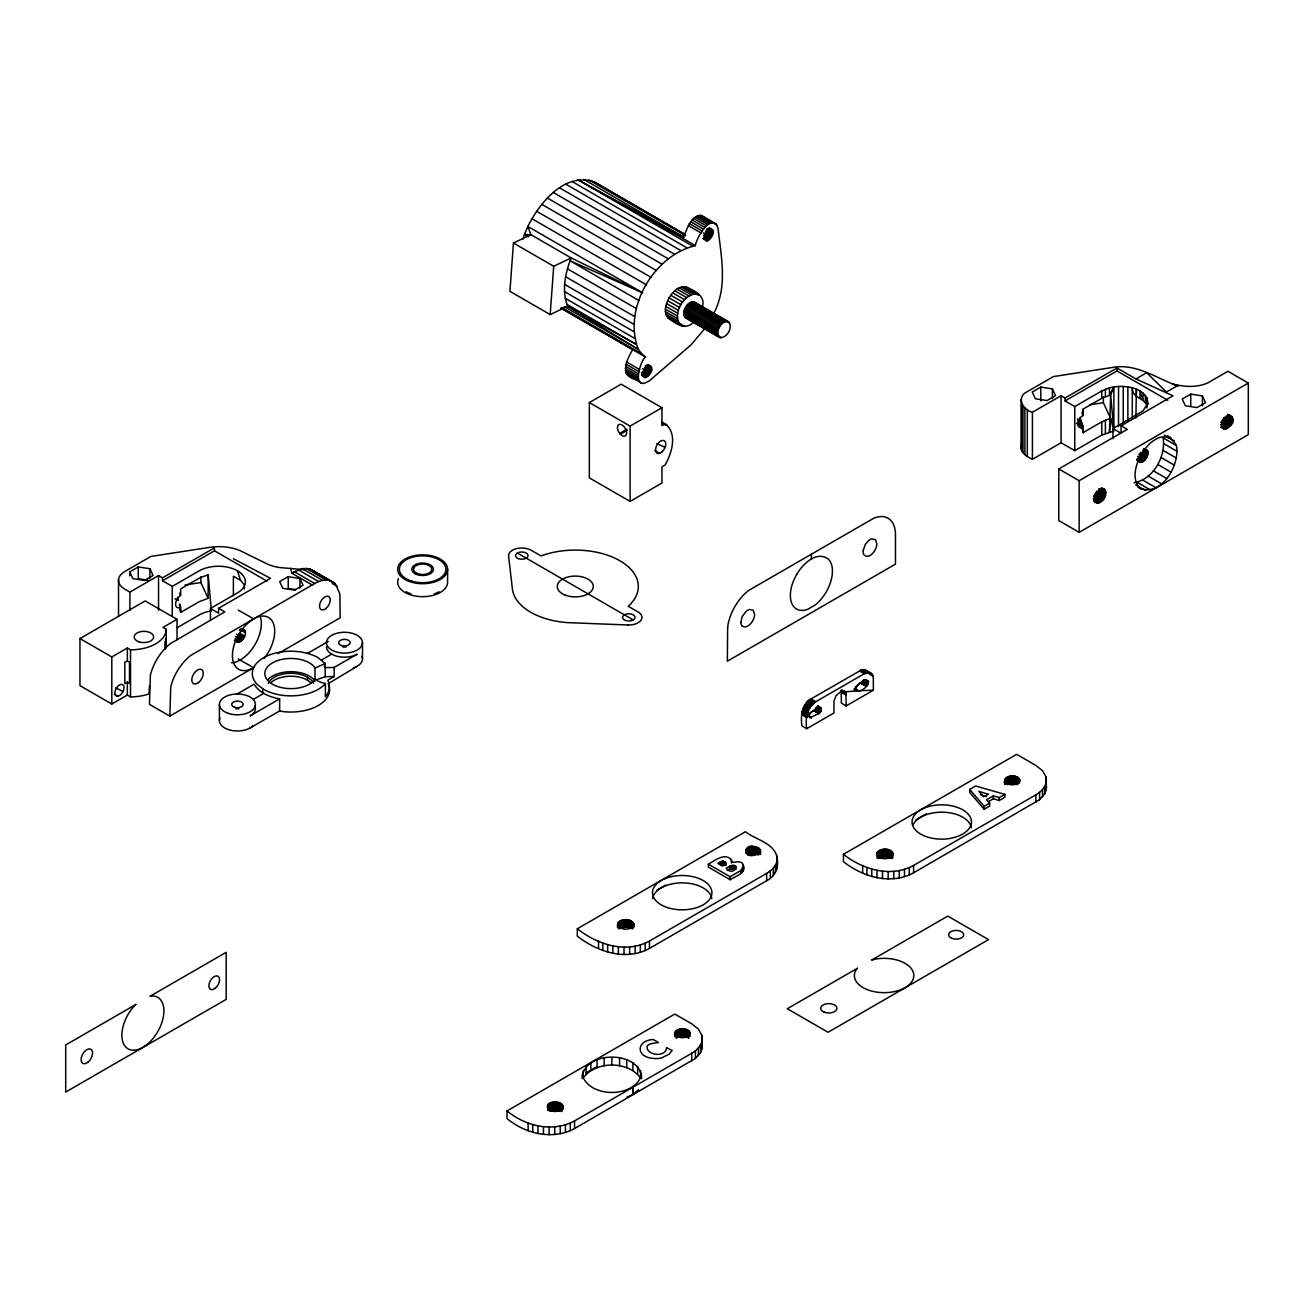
<?xml version="1.0" encoding="UTF-8"?>
<svg xmlns="http://www.w3.org/2000/svg" width="1314" height="1314" viewBox="0 0 1314 1314"><rect width="100%" height="100%" fill="white"/><g stroke="black" fill="none" stroke-linecap="round" stroke-linejoin="round"><path stroke-width="1.5" d="M617.629 923.972C618.664 930.953 632.74 930.953 633.775 923.972C630.999 916.958 615.215 918.47 617.629 927.651M693.349 322.291C685.53 330.997 674.64 323.096 667.643 317.545C663.258 311.73 665.935 303.649 669.072 297.884C672.505 292.283 678.155 285.926 685.382 286.813C693.693 290.098 705.979 295.584 702.349 306.704M681.046 325.593C670.731 314.9 684.627 290.805 699.048 294.402M713.206 232.644C703.204 217.467 701.233 257.675 713.206 232.644L706.833 228.981M1113.878 431.041L1101.773 435.082L1074.77 450.669L1061.071 442.769L1032.41 459.309C1026.907 456.714 1018.547 451.622 1021.717 444.313M1121.088 425.802L1127.297 429.382L1058.772 468.95L1058.772 520.574L1079.155 532.334L1248.3 434.671L1248.3 383.064L1227.917 371.287L1207.796 382.916A29.105 16.803 0 0 1 1180.547 385.528L1177.229 385.856C1156.419 378.021 1135.592 362.943 1112.104 367.509L1053.401 376.592L1027.318 391.654C1015.968 396.647 1022.621 410.214 1032.41 412.251L1061.071 395.695L1065.03 397.994L1116.982 368.002L1135.937 378.941L1173.024 395.81L1121.088 425.802L1121.088 433.292L1112.974 428.61L1112.974 438.646M636.945 379.779C619.108 376.182 625.99 361.071 632.691 349.623L562.178 308.215M705.339 327.925L691.115 344.794L649.625 380.584C631.328 392.804 639.54 361.876 645.42 356.981L641.561 353.696L562.195 307.87M208.154 574.76L208.154 598.281L199.252 601.697L180.708 612.406L180.659 607.134A7.211 4.156 -60 0 1 175.567 604.194A7.211 4.156 -60 0 1 180.659 595.373L180.708 588.869L199.252 578.16L208.154 574.76L211.193 608.891M1080.042 417.458L1083.179 427.296C1075.23 430.351 1078.038 417.146 1083.179 415.52L1083.229 409.032L1101.773 398.323L1110.675 394.906L1113.878 386.924C1126.41 384.969 1148.354 388.205 1147.795 404.646M845.937 693.266L844.376 691.115L841.732 690.852L835.95 695.73L833.996 701.15L833.947 712.976L806.714 728.695L801.951 725.936C800.39 716.475 801.983 704.386 810.968 698.982L860.818 670.304L865.088 669.894L871.215 673.359L873.301 677.515L873.383 690.211L846.167 705.93L841.387 703.171L841.157 690.507L845.937 693.266L846.167 705.93M806.714 728.695C805.17 719.234 806.763 707.146 815.731 701.742L864.76 673.458L870.739 673.047M1145.365 395.399L1145.365 402.757L1146.974 397.961L1146.908 405.188C1143.361 397.584 1132.192 398.06 1132.29 387.86L1132.29 417.934M641.561 353.696L638.358 349.393L567.664 306.261C561.521 290.608 565.217 273.066 571.163 257.938L530.922 234.697L524.45 234.45L522.873 239.263M564.281 306.622L638.358 349.393C622.622 308.691 653.6 255.409 695.434 245.652C695.434 239.772 711.695 210.585 718.035 228.242C721.156 256.608 728.12 287.782 713.223 314.276M821.316 709.232L819.033 713.436L809.736 717.74L809.342 715.079L811.346 712.122L819.378 707.523L821.316 709.232L818.129 707.261M868.455 682.147C867.059 676.102 854.429 685.235 856.038 690.392C860.128 693.825 873.761 682.935 865.269 680.044M743.56 869.934L743.182 864.858C741.342 858.272 730.19 865.433 731.471 859.997C725.213 852.03 714.455 860.769 708.377 864.201L708.377 867.141L730.173 879.723C735.167 876.192 746.681 873.498 743.182 864.858M743.576 865.926L740.866 870.492L730.173 876.783L708.377 864.201M740.85 622.475L742.196 616.644L745.991 611.486A9.674 5.585 -60 0 1 749.456 609.482L753.251 610.254L754.597 614.541A9.691 5.601 -60 0 1 753.579 618.96C752.019 623.115 746.451 629.685 741.868 625.71M685.202 234.45L593.846 181.693C564.182 172.265 539.611 202.931 527.834 226.468L530.922 234.697L513.446 243.024L509.931 291.347L550.188 314.588L567.664 306.261L635.927 344.186L566.892 304.322M550.188 314.588L553.703 266.266L571.163 257.938L642.48 292.661L527.834 226.468L524.45 234.45L528.458 236.766M1094.398 497.973C1093.691 508.304 1106.503 500.273 1105.682 493.752C1106.388 483.421 1093.576 491.436 1094.398 497.973L1101.033 501.8M1143.722 449.552C1155.055 448.797 1140.519 470.609 1137.743 458.8L1142.835 461.74L1138.039 458.734M1223.975 429.037C1247.002 420.562 1219.129 404.466 1223.318 428.66M1103.366 396.812L1103.366 402.692L1110.675 418.443L1109.459 431.978L1110.675 394.906L1113.697 429.037M821.299 709.642L818.129 707.523M1134.015 482.764C1153.331 479.364 1166.044 456.533 1163.136 437.858L1176.375 445.495C1180.481 465.419 1160.361 498.959 1137.908 487.33M1082.621 414.271L1083.229 409.032L1081.997 413.253L1083.179 415.52M702.3 1038.553C702.152 1045.09 697.077 1050.149 691.755 1053.253L574.563 1120.908C552.767 1132.767 525.469 1126.18 507.007 1110.938L507.007 1118.575C525.469 1133.834 552.767 1140.421 574.563 1128.562L695.418 1058.427L700.543 1052.629L702.3 1046.19L701.857 1035.301L698.375 1029.108L691.755 1023.852L674.805 1014.063L507.007 1110.938M777.198 858.683C777.05 865.22 771.975 870.279 766.653 873.383L649.477 941.038C625.842 954.095 597.18 944.355 577.306 928.784L577.306 936.143C597.18 951.714 625.842 961.437 649.477 948.396L766.653 880.741C774.932 876.734 778.89 867.585 777.198 858.683C775.49 843.03 755.55 839.909 745.432 831.713L577.306 928.784M1046.437 780.138C1046.273 786.675 1041.214 791.734 1035.875 794.839L913.608 865.433C890.761 877.998 862.805 869.539 843.424 854.33L843.424 861.688C862.805 876.898 890.761 885.357 913.608 872.792L1039.555 799.717L1044.663 793.919L1046.437 787.48L1045.993 776.87L1042.511 770.694L1035.875 765.421L1016.658 754.335L843.424 854.33M651.695 370.252C645.223 351.626 637.011 394.003 651.695 370.252L645.322 366.573M683.707 313.011C684.249 307.903 688.618 300.577 694.548 302.204L728.432 321.749C733.59 327.104 726.642 339.143 719.431 337.353L685.547 317.791L683.707 313.011L717.592 332.573L719.431 337.353M717.592 332.573C718.134 327.465 722.503 320.14 728.432 321.749M582.168 1078.63C582.71 1049.952 641.068 1049.952 641.61 1078.63M641.61 1074.803C634.646 1098.323 589.132 1098.323 582.168 1074.803M821.184 710.233L816.47 707.178M689.981 1032.804C687.271 1026.103 672.275 1027.811 674.92 1036.631M760.609 850.454C741.753 834.751 741.753 866.928 760.609 851.226M689.981 1033.56C687.649 1039.046 677.252 1039.046 674.92 1033.56M877.111 852.687C876.504 860.013 889.611 860.391 892.781 855.102C893.389 847.793 880.298 847.415 877.111 852.687L877.111 858.206M1019.861 779.974C1016.97 773.026 1001.564 775.227 1004.783 784.409M1019.861 780.746C1017.512 786.215 1007.132 786.215 1004.783 780.746M1147.795 403.349L1143.016 410.937L1112.974 428.61M235.305 639.622A7.211 4.156 -60 0 0 235.912 641.199C239.312 644.369 243.632 639.261 244.733 636.091A7.211 4.156 -60 0 0 245.422 632.757L244.223 629.669M695.434 245.652L682.689 238.294L689.407 223.626L693.546 218.436L698.342 215.627L701.282 215.463L717.148 225.187M855.069 687.123L863.199 681.243M1113.878 386.924L1109.459 395.202L1109.459 387.86L1113.878 386.924L1113.878 429.037M820.593 711.695L815.895 708.788M808.324 714.11L815.813 708.952M547.741 1104.745C544.932 1112.186 558.795 1113.369 562.425 1108.704C565.234 1101.263 551.354 1100.081 547.741 1104.745L547.741 1110.478M315.015 679.371L315.015 668.038L313.422 665.87A26.116 15.078 0 0 0 273.936 662.092A26.116 15.078 0 0 0 274.363 685.202A26.116 15.078 0 0 0 313.701 680.948L315.081 678.96A17.098 9.871 0 0 0 325.363 683.428L324.624 684.495A38.664 22.322 0 0 1 263.9 689.489L257.675 684.906A38.664 22.322 0 0 1 267.07 655.982A38.664 22.322 0 0 1 317.972 657.591L325.182 663.504L325.182 676.743M640.591 1070.368L640.591 1078.006C627.977 1060.694 595.8 1060.694 583.186 1078.006L583.186 1070.368M638.604 1089.684L632.905 1094.595L626.745 1097.321M820.182 712.303L815.403 709.56M862.214 682.738L867.109 685.366M814.844 710.201L819.739 712.845M861.869 683.083L866.764 685.744M814.614 710.414L819.509 713.059M861.639 683.28L866.534 685.941M315.015 668.038L325.182 663.504M814.368 710.595L819.263 713.256M878.31 858.568L885.652 856.58L891.582 858.568M239.444 630.424L240.314 629.817M818.918 713.502L814.154 710.743L818.819 713.568M619.732 433.505A6.488 3.745 60 0 1 618.27 425.046A6.488 3.745 60 0 1 624.971 427.904L625.99 429.892A6.488 3.745 60 0 1 625.53 435.69A6.488 3.745 60 0 1 620.454 434.326L619.732 433.505L626.663 429.218M620.454 434.326L627.369 430.056M210.47 620.504L210.47 608.464L218.567 613.145L218.567 608.283L224.776 611.881L170.606 643.515A36.02 20.794 -60 0 0 150.371 675.166L149.468 704.353L169.835 716.114L253.569 667.758A29.91 17.263 -60 0 1 233.695 646.472A29.91 17.263 -60 0 1 267.153 616.808A29.91 17.263 -60 0 1 264.147 658.396M129.725 571.869L138.266 566.942L149.927 568.748L153.048 575.483L144.507 580.41L132.845 578.603L129.725 571.869L129.725 575.795M304.864 569.734L280.178 567.599A32.423 18.725 0 0 1 267.087 563.92L240.068 550.615A36.02 20.794 0 0 0 209.583 547.363L150.88 556.446L124.797 571.508A21.615 12.483 0 0 0 124.797 589.148L129.889 592.088L158.551 575.548L162.525 577.848L214.461 547.856L214.461 550.796L162.525 580.788L162.525 577.848M149.5 685.793L148.958 693.907L146.002 694.843A35.675 20.597 0 0 1 130.529 696.88L127.343 695.057L111.805 704.025L79.957 685.629L79.957 638.571L145.181 600.925L177.012 619.305L177.012 639.77M162.525 580.788L172.249 586.405L199.252 570.818A27.019 15.604 0 0 1 237.473 570.818L240.495 580.246L244.404 585.042L244.404 588.951M79.957 638.571L111.805 656.951L127.343 647.983L130.529 649.822A35.675 20.597 0 0 0 166.188 629.225L166.188 647.654M177.012 619.305L163.002 627.386L166.188 629.225M177.324 627.599L199.252 614.936A27.019 15.604 0 0 1 211.373 610.895M210.47 608.464L237.473 592.877A27.019 15.604 0 0 0 237.473 570.818M127.343 660.926L124.797 662.404L124.797 683.641L127.343 682.163L129.511 683.411L129.511 662.174L127.343 660.926L127.343 647.983M218.567 608.283L270.503 578.308L233.399 558.746M278.092 653.616L340.178 617.777L339.866 593.78L335.316 583.728L309.299 568.699L302.204 568.617L291.774 573.2L290.706 568.338M589.345 402.56L621.193 384.181L661.944 407.718L661.944 425.654L665.13 423.814C677.942 433.719 671.766 453.133 665.13 464.992L661.944 466.831L661.944 483.01L630.112 501.406L589.345 477.869L589.345 402.56L630.112 426.097L661.944 407.718M288.242 576.682L279.701 581.609L282.822 588.344L294.484 590.15L303.025 585.223L299.904 578.489L288.242 576.682L288.242 588.458L296.011 589.658M332.721 581.708C326.972 578.571 320.058 580.427 314.703 583.498L190.99 655.275A36.02 20.794 -60 0 0 170.754 686.926L169.835 716.114M236.816 694.186L254.111 684.2C259.433 693.119 269.879 697.077 279.636 698.884L279.636 710.94L250.12 727.956M307.46 653.436L328.286 641.429M279.636 698.884L250.12 715.9A18.018 10.397 0 0 0 254.817 705.864M324.213 666.297L325.182 667.627L334.134 667.446L357.178 654.158A18.018 10.397 0 0 1 337.55 656.392A18.018 10.397 0 0 1 326.463 646.767M334.134 667.446L334.134 676.579L327.777 680.241C330.717 685.53 329.502 692.314 325.379 696.666L325.379 683.428M357.178 666.231L328.172 683.707A38.664 22.322 0 0 1 281.344 711.334L279.636 710.94M1040.787 387.088L1032.246 392.015L1035.366 398.75L1047.028 400.556L1055.553 395.629L1052.432 388.895L1040.787 387.088L1040.787 400.819M1065.03 397.994L1065.03 400.934L1116.982 370.942L1167.768 400.261M1065.03 400.934L1074.77 406.552L1101.773 390.964L1109.459 387.86M1135.937 378.941L1146.662 372.749L1166.405 391.983L1177.229 385.856M1109.459 418.739L1101.773 421.843L1083.229 432.552L1080.88 420.808L1077.529 418.87M1174.355 384.624L1178.576 385.068M1190.747 394.118L1182.222 399.045L1185.343 405.78L1197.005 407.586L1205.529 402.659L1202.409 395.925L1190.747 394.118L1190.747 406.059M1058.772 468.95L1079.155 480.71L1248.3 383.064M656.951 890.169L665.787 885.061M915.891 819.854L926.501 813.727M1004.832 794.346L999.198 797.598L993.384 795.824L986.535 799.766L989.623 803.133L989.623 806.073L984.137 809.243L969.699 792.408L969.699 789.468L975.678 786.018L1004.832 794.346L1004.832 797.286L999.198 800.538L993.384 798.764L988.259 801.721M984.137 809.243L984.137 806.303L989.623 803.133M586.208 1072.865L596.835 1066.722M253.553 699.245L263.654 693.431M321.585 659.957L331.703 654.126M720.433 861.885L717.822 863.364L722.437 866.025C728.942 864.858 724.507 859.126 720.433 861.885L720.433 864.826L723.603 864.201L725.969 865.548L725.969 862.608M729.533 866.255L726.166 868.176C733.36 877.686 742.049 861.623 729.533 866.255L729.533 869.195L727.184 870.541M811.576 717.756L808.274 715.966M295.765 571.262L291.774 573.2L312.157 584.96M631.443 921.065L631.443 928.423L626.417 927.076L619.978 928.423L619.978 921.065M1017.677 777.264L1017.677 784.622L1011.665 783.358L1006.967 784.622L1006.967 777.264M560.815 1103.415L560.815 1111.069L555.789 1109.706L549.351 1111.069L549.351 1103.415M317.43 679.42L325.445 676.677L334.134 676.579M811.346 717.855L808.044 716.064M729.533 869.195L735.199 868.997L735.199 866.057M757.422 847.267L757.422 854.609L748.734 854.609L748.734 847.267M686.795 1029.601L686.795 1037.255L678.106 1037.255L678.106 1029.601M241.201 629.406L243.599 629.307M1089.487 404.843L1103.366 402.692M184.978 584.993L200.845 582.545L208.154 598.281M845.165 691.788L856.547 690.95M117.882 696.157L116.503 696.026A6.488 3.745 -60 0 1 116.207 688.405A6.488 3.745 -60 0 1 122.958 684.84L123.417 685.333A6.488 3.745 -60 0 1 122.958 691.64A6.488 3.745 -60 0 1 117.882 696.157L114.449 694.219M873.383 690.211L858.321 690.77L855.135 688.93M687.353 318.218L685.547 317.791M672.686 319.516L669.072 318.678M147.973 580.213L138.266 578.718L138.266 566.942M1172.137 383.672L1174.765 384.394M980.704 794.871L986.354 796.596M1176.375 445.495C1158.997 415.372 1120.103 472.712 1141.225 489.235M642.48 292.661L570.046 260.78L639.08 300.643M656.754 443.59L665.098 447.368M1142.753 451.408L1147.861 453.971L1142.704 450.981M1142.753 450.242L1147.927 452.903M654.651 450.62L659.792 453.281M1137.612 458.98L1142.835 461.74L1137.842 458.849M1077.743 420.562L1081.406 422.533L1083.229 432.552L1083.179 427.296L1076.363 423.354M1144.33 450.061L1147.861 451.934M115.763 687.78L122.958 691.64M1139.632 453.56L1146.744 457.387L1141.702 454.233M1142.063 453.445L1147.253 456.254L1142.342 453.002M1139.534 454.907L1146.104 458.471L1139.271 454.201M692.593 246.03L577.963 179.854L683.789 237.21M1077.332 422.944L1082.621 425.818L1083.229 432.552L1081.406 422.533L1077.923 420.332L1081.34 422.336M1136.807 459.358L1141.948 462.15L1136.971 459.276M1140.388 456.746L1145.381 459.473L1140.174 456.237M1144.034 449.109L1147.631 451.08L1144.231 449.076M1082.243 424.931L1078.663 422.927L1082.243 424.931L1083.229 432.552L1081.997 424.225L1078.531 422.221M1137.875 456.648L1144.576 460.376L1138.203 456.401M1137.71 460.508L1141.094 462.38M577.963 179.854L682.689 238.294M1143.919 448.501L1147.253 450.357M1143.722 461.132L1138.926 458.143M1136.971 460.541L1140.289 462.413M1228.639 414.6L1232.039 416.554M1227.342 414.37L1232.433 417.31M1227.588 415.257L1232.68 418.197M1227.67 416.292L1232.762 419.232M1225.88 416.423L1232.68 420.349M1225.65 417.606L1232.433 421.531M1223.548 417.836L1232.039 422.73M1223.022 419.018L1231.514 423.929M1222.365 420.168L1230.857 425.063M1221.593 421.219L1230.085 426.13M1220.755 422.172L1229.247 427.066M1221.544 423.946L1228.344 427.871M1220.624 424.57L1227.407 428.495M1221.379 425.999L1226.488 428.939M1222.184 427.214L1225.584 429.185M1220.575 427.083L1224.73 429.218M1167.637 435.854L1170.938 437.759M1164.352 435.115L1174.289 440.863M1163.859 443.721L1177.098 451.359M1163.136 450.406L1176.375 458.06M1161.034 457.486L1174.289 465.123M1144.264 449.142L1147.631 451.08M1142.605 452.197L1147.631 455.104M1140.486 452.344L1147.253 456.254L1142.342 453.149M1141.554 454.381L1146.744 457.387M1157.7 464.433L1170.938 472.087M1139.057 454.398L1146.104 458.471M1140.503 456.648L1145.381 459.473M1077.841 420.447L1081.323 422.467M1077.464 422.845L1082.621 425.818M1078.876 425.736L1082.293 427.707M1078.022 425.966L1081.438 427.937M1153.347 470.806L1166.586 478.444M701.282 215.463L716.311 224.07M699.869 215.365L712.599 222.723M698.342 215.627L711.088 222.986M1148.272 476.161L1161.527 483.798M696.749 216.252L709.494 223.594M695.139 217.188L707.868 224.546M693.546 218.436L706.291 225.794M709.232 227.864L712.418 229.704M709.609 228.422L712.796 230.262M708.295 228.193L713.059 230.952M708.427 228.997L713.206 231.757M1142.835 480.119L1156.09 487.773M692.035 219.964L704.78 227.322M706.702 229.934L713.059 233.613M690.638 221.705L703.384 229.063M706.439 230.935L712.796 234.615M706.045 231.937L712.418 235.617M689.407 223.626L702.152 230.968M705.536 232.907L711.909 236.586M1137.398 482.435L1150.637 490.089M703.351 232.907L711.317 237.506M688.372 225.647L701.118 233.005M704.271 234.664L710.644 238.343M703.548 235.403L709.921 239.066M1135.641 484.85L1145.578 490.582M704.37 236.914L709.149 239.674M703.598 237.358L708.377 240.117M704.419 238.573L707.605 240.413M703.696 238.688L706.883 240.528M703.023 238.622L706.209 240.462M684.167 234.204L593.846 181.693M589.017 179.969L685.645 235.748M583.679 179.345L683.822 237.161M571.951 181.463L686.581 247.64M1101.608 487.724L1105.008 489.679M1102.035 488.529L1105.419 490.483M1100.59 488.512L1105.682 491.452M1098.98 488.627L1105.764 492.553M1098.898 489.826L1105.682 493.752M1098.635 491.091L1105.419 495.017M565.776 184.141L680.406 250.333M1096.517 491.403L1105.008 496.298M1095.942 492.668L1104.433 497.579M1095.235 493.9L1103.727 498.794M1094.414 495.033L1102.906 499.928M559.55 187.869L674.197 254.045M1093.511 496.035L1102.003 500.946M1093.248 498.548L1100.032 502.474M1093.954 500.01L1099.046 502.95M1094.677 501.242L1098.077 503.213M1093.774 501.275L1097.174 503.246M553.408 192.534L668.054 258.71M547.462 198.069L662.108 264.245M685.382 286.813L698.769 294.55M541.828 204.36L656.458 270.536M683.461 286.649L698.177 295.141M681.375 286.978L693.349 293.893M679.19 287.782L691.164 294.697M676.973 289.08L688.947 295.978M674.772 290.772L686.746 297.687M536.605 211.275L651.251 277.468M693.71 301.859L729.139 322.324M692.741 301.777L729.697 323.113M691.69 301.941L725.574 321.503M690.606 302.351L724.49 321.914M672.686 292.858L684.66 299.773M723.373 322.554L689.489 302.992L722.289 323.408L688.405 303.846M670.764 295.256L682.738 302.171M687.353 304.881L721.238 324.443M686.401 306.08L720.269 325.642M531.924 218.699L646.554 284.875M669.072 297.884L681.046 304.799M685.547 307.394L719.431 326.956M684.84 308.79L718.709 328.352M667.643 300.676L679.617 307.591M684.282 310.219L718.15 329.781M683.904 311.648L717.773 331.21M666.527 303.534L678.5 310.449M717.592 333.855L683.707 314.292L717.773 335.004L683.904 315.459M684.282 316.428L721.238 337.78M684.84 317.232L720.269 337.682M665.771 306.376L677.745 313.29M665.393 309.135L677.367 316.033M665.393 311.697L677.367 318.596M665.771 313.997L677.745 320.912M666.527 315.968L684.66 326.43M667.643 317.545L682.738 326.266M567.418 268.812L636.452 308.659M513.446 243.024L553.703 266.266M565.595 276.728L634.646 316.575M564.626 284.382L633.66 324.23M564.527 291.626L633.562 331.473M565.283 298.311L634.317 338.174M561.735 308.314L632.018 348.883M560.684 308.067L645.42 356.981M647.851 364.504L651.038 366.343M648.245 365.046L651.432 366.885M646.915 364.816L651.695 367.575M647.063 365.637L651.826 368.38M645.47 365.604L651.826 369.283M645.059 367.559L651.432 371.238M644.681 368.561L651.038 372.24M642.579 368.626L650.545 373.225M643.581 370.466L649.954 374.145M642.907 371.304L649.28 374.983M627.008 362.27L639.737 369.628M642.185 372.026L648.541 375.705M641.413 372.634L647.786 376.297M626.203 364.356L638.933 371.714M642.234 373.997L646.997 376.757M641.462 374.276L646.242 377.036M642.316 375.311L645.503 377.151M641.643 375.262L644.829 377.085M625.645 366.425L638.374 373.784M625.365 368.429L638.095 375.771M625.349 370.285L638.078 377.644M625.612 371.977L638.358 379.335M626.154 373.422L638.9 380.781M626.959 374.589L641.938 383.294M661.944 421.975L667.019 425.161M662.272 423.207L665.475 425.046M864.53 669.762L871.921 674.033M863.939 669.697L872.266 674.509M863.314 669.697L872.578 675.035M862.904 669.729L872.742 675.412M862.493 669.795L867.47 672.522M867.881 672.456L872.824 675.61M862.066 669.877L867.059 672.587M869.786 674.164L872.972 676.004M861.656 669.992L866.632 672.702M861.442 670.074L866.222 672.817M861.015 670.222L866.008 672.899M860.818 670.304L865.581 673.064M860.407 670.485L865.384 673.146M860.194 670.583L864.973 673.343M859.783 670.797L864.76 673.458M859.586 670.912L864.366 673.671M868.423 681.506L865.22 679.552L868.455 681.884M863.659 679.667L868.439 682.426M863.643 679.814L868.39 682.705M863.594 680.11L868.324 683.017M863.512 680.422L868.291 683.181M863.462 680.586L868.176 683.51M863.347 680.915L868.127 683.674M863.282 681.079L867.979 684.003M863.134 681.408L867.897 684.167M863.035 681.572L867.733 684.479M862.855 681.884L867.634 684.643M862.657 682.196L867.536 684.791M862.444 682.475L867.322 685.087M862.099 682.869L866.994 685.497M861.409 683.461L866.419 686.039M861.179 683.592L866.074 686.286M854.79 689.094L858.206 690.836M854.445 689.209L857.861 690.983M853.985 689.275L857.5 691.082M842.077 690.047L845.477 692.232M842.373 690.507L845.74 692.724M841.059 690.244L845.838 692.987M841.223 690.803L846.068 693.858M841.338 691.394L846.117 694.153M841.371 691.706L846.134 694.465M841.387 692.002L846.167 694.761M841.387 692.314L846.167 695.073M810.968 698.982L815.731 701.742M810.557 699.229L815.534 701.857M810.36 699.36L815.14 702.119M810.147 699.491L814.926 702.251M809.95 699.639L814.729 702.399M809.523 699.951L814.516 702.547M809.325 700.116L814.105 702.875M809.112 700.28L813.892 703.039M808.898 700.461L813.678 703.204M808.685 700.641L813.465 703.401M820.675 707.671L817.489 705.832L821.102 708.164M808.488 700.822L813.251 703.581M808.274 701.019L813.054 703.778M817.965 706.423L821.25 708.607M808.061 701.216L812.84 703.976M818.096 706.883L821.316 708.985M807.847 701.43L812.627 704.189M807.65 701.643L812.413 704.386M807.437 701.857L812.216 704.616M818.113 707.803L821.283 709.79L818.113 707.852M807.223 702.07L812.003 704.83M807.026 702.3L811.806 705.06M816.405 707.49L821.151 710.398M816.322 707.803L821.036 710.726L816.208 708.131M806.812 702.547L811.592 705.306M806.615 702.776L811.395 705.536M816.142 708.295L820.839 711.219M806.418 703.023L811.198 705.782M815.978 708.624L820.757 711.383M806.221 703.286L811.001 706.045M806.024 703.532L810.804 706.291M815.715 709.1L820.494 711.86M805.843 703.795L810.607 706.554M815.518 709.412L820.396 712.007M805.646 704.058L810.426 706.817M815.189 709.823L820.067 712.451M805.466 704.32L810.245 707.08M815.074 709.954L819.854 712.714M805.285 704.6L810.048 707.359M805.104 704.879L809.884 707.638M804.924 705.158L809.703 707.918M804.759 705.437L809.523 708.197M804.579 705.717L809.358 708.476M804.431 706.012L809.194 708.772M804.267 706.291L809.046 709.051M804.102 706.587L808.882 709.346M803.954 706.883L808.734 709.642M803.823 707.178L808.586 709.938M803.675 707.474L808.455 710.233M803.544 707.77L808.324 710.529M803.412 708.065L808.192 710.825M803.297 708.361L808.061 711.12M803.166 708.657L807.946 711.416M803.068 708.952L807.831 711.712M802.953 709.248L807.732 712.007M802.854 709.544L807.634 712.287M802.755 709.823L807.535 712.582M802.657 710.118L807.437 712.878M802.575 710.414L807.354 713.173M802.493 710.693L807.272 713.453M802.427 710.973L807.207 713.732M802.361 711.268L807.125 714.028M802.296 711.547L807.075 714.307M802.23 711.81L807.01 714.57M802.181 712.089L806.96 714.849M802.131 712.352L806.911 715.112M802.098 712.631L806.878 715.391M802.066 712.894L806.829 715.654M802.033 713.141L806.812 715.9M802 713.403L806.78 716.163M801.983 713.65L806.747 716.656M801.951 714.143L806.73 716.902M801.951 714.373L806.73 717.132M801.951 714.602L806.714 717.362M517.322 553.03L633.233 619.945M310.383 569.143L330.767 580.903M309.299 568.699L335.316 583.728M305.899 568.256L326.266 580.016M332.311 583.515L337.402 586.455M302.204 568.617L322.587 580.377M298.311 569.783L318.694 581.56M294.32 571.721L314.703 583.498M214.461 550.796L267.005 581.133M238.277 610.107L253.569 618.795M241.76 628.995L245.11 630.934M240.413 628.946L245.34 631.788M240.133 629.718L245.422 632.757M239.657 633.167L244.733 636.091M239.033 634.235L244.223 637.224M175.008 598.724L178.359 600.646L177.521 597.295M236.536 634.251L243.599 638.325M237.982 636.502L242.86 639.327M235.337 638.703L240.314 641.593M238.277 658.938L253.569 667.758M632.905 1094.299L632.905 1086.941L632.905 1094.595M1137.99 456.566L1144.576 460.376M235.469 636.419L242.055 640.23M236.224 638.111L241.201 640.986M235.288 640.329L238.573 642.234M234.516 640.378L237.768 642.267M865.959 670.288L867.7 672.095M240.495 580.246L233.383 576.238L233.383 595.85M311.09 682.837L307.312 680.061A23.422 13.518 0 0 0 270.536 683.083M312.338 569.947L314.933 571.951M687.091 287.487L689.62 290.197M694.548 302.204L696.206 304.536M969.699 789.468L984.137 806.303M315.015 681.26L313.422 679.092A26.116 15.078 0 0 0 268.187 679.387M179.476 593.09L180.659 595.373M179.722 604.769L180.708 612.406L179.476 604.079L180.659 607.134M1110.675 418.443L1113.418 429.251M1045.993 784.228L1046.437 787.48M776.755 862.772L777.198 866.025M701.857 1042.938L702.3 1046.19M1202.409 395.925L1202.409 405.878M1146.974 397.961L1146.974 407.981M1143.016 393.05L1143.016 400.392L1139.977 390.964L1139.977 398.323M1136.38 396.565L1136.38 389.207L1135.904 417.951M1127.872 386.924L1127.872 421.022M1123.24 386.447L1123.24 424.553M1118.526 386.447L1118.526 426.557M1116.982 368.002L1116.982 370.942M1105.386 389.207L1105.386 396.565M1105.386 420.102L1105.386 433.341M1101.773 390.964L1101.773 398.323M1101.773 421.843L1101.773 435.082M1079.155 480.71L1079.155 532.334M1074.77 406.552L1074.77 450.669M1061.071 395.695L1061.071 442.769M1052.432 388.895L1052.432 398.7M1045.993 776.87L1045.993 790.749M1044.663 786.56L1044.663 793.919M1042.511 789.566L1042.511 796.925M1039.555 792.358L1039.555 799.717M1035.875 794.839L1035.875 802.197M1032.41 412.251L1032.41 459.309M1027.318 409.311L1027.318 456.369M1024.887 407.636L1024.887 454.693M1022.998 405.747L1022.998 452.821M1021.717 403.71L1021.717 450.768M1021.06 399.39L1021.06 448.632M1019.631 779.235L1019.631 782.898M1019.171 778.512L1019.171 782.191M1018.514 777.855L1018.514 783.374M1016.658 776.788L1016.658 784.13M1015.525 776.393L1015.525 783.752M1014.277 776.147L1014.277 783.489M1012.979 776.016L1012.979 783.358M1011.665 776.016L1011.665 783.358M1010.367 776.147L1010.367 783.489M1009.119 776.393L1009.119 783.752M1007.986 776.788L1007.986 784.13M1006.13 777.855L1006.13 783.374M1005.456 778.512L1005.456 784.031M1005.013 779.235L1005.013 782.898M999.198 797.598L999.198 800.538M993.384 795.824L993.384 798.764M913.608 865.433L913.608 872.792M909.304 867.552L909.304 874.91M904.475 869.26L904.475 876.619M899.269 870.509L899.269 877.867M893.766 871.264L893.766 878.623M892.781 852.687L892.781 858.206M892.288 851.915L892.288 857.434M891.582 851.209L891.582 856.728M890.678 850.585L890.678 857.943M889.594 850.059L889.594 857.418M888.379 849.649L888.379 857.007M888.133 871.527L888.133 878.885M887.049 849.37L887.049 856.728M885.652 849.238L885.652 856.58M884.24 849.238L884.24 856.58M882.844 849.37L882.844 856.728M882.482 871.264L882.482 878.623M881.53 849.649L881.53 857.007M880.298 850.059L880.298 857.418M879.214 850.585L879.214 857.943M878.31 851.209L878.31 856.728M877.604 851.915L877.604 857.434M876.996 870.509L876.996 877.867M871.773 869.26L871.773 876.619M866.944 867.552L866.944 874.91M862.657 865.433L862.657 872.792M811.411 553.851L811.411 559.074M776.755 855.414L776.755 869.293M775.441 865.105L775.441 872.463M773.289 868.111L773.289 875.469M770.332 870.903L770.332 878.261M766.653 873.383L766.653 880.741M760.379 849.715L760.609 854.133M759.935 848.992L759.935 854.511M759.278 848.335L759.278 853.854M758.424 847.744L758.424 855.102M756.273 846.873L756.273 854.231M755.041 846.627L755.041 853.969M753.743 846.495L753.743 853.837M752.413 846.495L752.413 853.837M751.115 846.627L751.115 853.969M749.883 846.873L749.883 854.231M747.732 847.744L747.732 855.102M746.878 848.335L746.878 853.854M746.221 848.992L746.221 852.671M745.761 849.715L745.761 853.394M743.1 868.209L743.1 871.166M742.229 869.342L742.229 872.282M740.866 870.492L740.866 873.432M735.856 866.534L735.856 869.474M734.197 865.598L734.197 868.538M733.212 865.384L733.212 868.324M732.194 865.384L732.194 868.324M731.471 859.997L731.471 862.937M731.11 865.598L731.11 868.538M730.173 876.783L730.173 879.723M724.967 861.738L724.967 864.678M723.603 861.261L723.603 864.201M722.782 861.196L722.782 864.136M721.961 861.294L721.961 864.234M701.857 1035.301L701.857 1049.459M700.543 1044.975L700.543 1052.629M698.375 1047.997L698.375 1055.635M695.418 1050.773L695.418 1058.427M691.755 1053.253L691.755 1060.907M689.768 1032.048L689.981 1036.631M689.308 1031.342L689.308 1035.169M688.651 1030.685L688.651 1038.323M687.797 1030.094L687.797 1037.748M685.645 1029.223L685.645 1036.877M684.413 1028.961L684.413 1036.615M683.116 1028.829L683.116 1036.483M681.785 1028.829L681.785 1036.483M680.488 1028.961L680.488 1036.615M679.256 1029.223L679.256 1036.877M677.104 1030.094L677.104 1037.748M676.25 1030.685L676.25 1038.323M675.593 1031.342L675.593 1035.169M675.15 1032.048L675.15 1035.875M649.477 941.038L649.477 948.396M645.174 943.156L645.174 950.515M640.345 944.865L640.345 952.223M637.635 1066.229L637.635 1073.883M635.138 946.113L635.138 953.471M633.775 923.972L633.775 927.651M633.529 923.167L633.529 926.846M633.052 922.395L633.052 927.914M632.905 1062.681L632.905 1070.319M632.346 921.689L632.346 929.047M630.359 920.539L630.359 927.898M630.112 426.097L630.112 501.406M629.636 946.868L629.636 954.227M629.127 920.129L629.127 927.487M627.796 919.849L627.796 927.208M626.745 1059.938L626.745 1067.592M626.417 919.718L626.417 927.076M625.004 919.718L625.004 927.076M624.002 947.131L624.002 954.49M623.608 919.849L623.608 927.208M622.278 920.129L622.278 927.487M621.062 920.539L621.062 927.898M619.584 1058.23L619.584 1065.884M619.058 921.689L619.058 929.047M618.352 922.395L618.352 927.914M618.352 946.868L618.352 954.227M617.876 923.167L617.876 926.846M612.866 946.113L612.866 953.471M611.881 1057.655L611.881 1065.293M607.643 944.865L607.643 952.223M604.194 1058.23L604.194 1065.884M602.83 943.156L602.83 950.515M598.527 941.038L598.527 948.396M597.032 1059.938L597.032 1067.592M590.873 1062.681L590.873 1070.319M586.143 1066.229L586.143 1073.883M574.563 1120.908L574.563 1128.562M570.276 1123.027L570.276 1130.681M565.447 1124.735L565.447 1132.389M562.918 1105.517L562.918 1109.328M562.425 1104.745L562.425 1110.478M561.719 1104.039L561.719 1111.693M560.224 1125.983L560.224 1133.637M559.731 1102.889L559.731 1110.544M558.499 1102.479L558.499 1110.133M557.185 1102.2L557.185 1109.854M555.789 1102.068L555.789 1109.706M554.738 1126.755L554.738 1134.393M554.377 1102.068L554.377 1109.706M552.98 1102.2L552.98 1109.854M551.65 1102.479L551.65 1110.133M550.435 1102.889L550.435 1110.544M549.088 1127.001L549.088 1134.655M548.447 1104.039L548.447 1109.772M543.454 1126.755L543.454 1134.393M537.952 1125.983L537.952 1133.637M532.745 1124.735L532.745 1132.389M528.031 1123.076L528.228 1130.828M447.598 569.274L447.598 582.25A24.966 14.421 0 0 1 419.38 596.54A24.966 14.421 0 0 1 398.52 578.521M362.483 642.694A18.018 10.397 0 0 1 335.431 651.678A18.018 10.397 0 0 1 335.497 633.66A18.018 10.397 0 0 1 362.483 642.694L362.483 658.872M307.492 677.236L307.492 680.176M299.904 578.489L299.904 588.294M262.701 688.602L262.701 692.724M219.405 704.386L219.405 720.565M200.845 576.649L200.845 582.545M172.249 586.405L172.249 616.496M165.548 638.867L165.548 648.525M165.17 641.593L165.17 649.313M158.551 575.548L158.551 610.337M149.927 568.748L149.927 578.554M130.529 649.822L130.529 696.88M129.889 592.088L129.889 610.517M127.343 682.163L127.343 695.057M118.539 579.244L118.539 616.2M111.805 656.951L111.805 704.025M439.09 591.743A23.258 13.436 0 0 1 434.277 593.879M411.003 593.879A23.258 13.436 0 0 1 406.19 591.743M268.253 683.428A23.422 13.518 0 0 1 307.312 677.121L311.09 679.896A23.422 13.518 0 0 1 313.488 683.132M252.994 725.804A18.018 10.397 0 0 1 230.492 730.19A18.018 10.397 0 0 1 220.029 717.871M235.929 708.837A5.765 3.334 0 0 1 238.918 708.854M342.987 647.112A5.765 3.334 0 0 1 345.976 647.112M361.876 656.179A18.018 10.397 0 0 1 353.45 667.873M260.615 617.695A29.729 17.164 -60 0 1 253.832 646.504A29.729 17.164 -60 0 1 231.428 662.831M741.901 625.694A9.691 5.601 -60 0 1 740.899 622.458M913.049 824.896A29.729 17.164 0 0 1 944.355 812.233A29.729 17.164 0 0 1 971.358 827.836M652.582 898.53A29.729 17.164 0 0 1 682.196 882.86A29.729 17.164 0 0 1 711.794 898.53M863.183 550.5L863.134 551.88A9.691 5.601 -60 0 0 864.185 555.099C868.702 559.123 874.319 552.488 875.863 548.349A9.691 5.601 -60 0 0 876.865 543.947L875.535 539.66L871.74 538.888A9.674 5.585 -60 0 0 868.275 540.892L865.236 544.587L863.183 550.5M727.66 627.008L727.348 661.205L895.475 564.133L895.475 534.732A36.004 20.778 -60 0 0 873.991 518.094L748.832 590.331A36.004 20.794 -60 0 0 727.66 627.008M666.576 1047.784C665.837 1058.131 645.437 1055.273 647.194 1046.043A8.64 4.993 0 0 1 651.235 1043.661L658.429 1042.511L653.222 1039.505C636.107 1040.376 635.598 1057.08 653.025 1058.378A13.107 7.572 0 0 0 661.533 1057.918L668.974 1054.288L672.193 1050.444L666.576 1047.784M796.875 574.136L794.51 578.587A29.68 17.131 -60 0 0 807.88 609.22L814.959 605.13A29.68 17.131 -60 0 0 829.298 585.65A29.614 17.098 -60 0 0 828.313 559.074C816.421 550.385 802.69 564.215 796.875 574.136M857.385 968.27L855.381 971.062A29.729 17.164 0 0 0 881.497 992.596A29.729 17.164 0 0 0 913.706 974.003A29.729 17.164 0 0 0 876.405 958.924L871.576 960.091L947.772 916.088L988.539 939.625L828.05 1032.278L787.283 1008.741L857.385 968.27M970.471 826.424C966.266 833.979 957.495 837.067 949.447 838.562A29.729 17.164 0 0 1 912.146 823.484A29.729 17.164 0 0 1 944.355 804.891A29.729 17.164 0 0 1 970.471 826.424M135.802 1004.504L132.386 1008.117A29.729 17.164 -60 0 0 126.785 1047.964A29.729 17.164 -60 0 0 158.994 1029.371A29.729 17.164 -60 0 0 153.393 995.979L149.977 996.324L226.189 952.322L226.189 999.379L65.7 1092.049L65.7 1044.975L135.802 1004.504M988.243 794.231L983.792 796.793L978.815 791.357L988.243 794.231M627.911 624.988L567.599 622.622A63.039 36.398 0 0 1 512.378 588.902L508.617 556.118A13.206 7.621 0 0 1 516.336 548.661A13.206 7.621 0 0 1 531.119 550.221L541.023 555.937A63.039 36.398 0 0 1 619.863 560.75A63.039 36.398 0 0 1 628.207 606.263L638.111 611.979A13.206 7.621 0 0 1 640.805 620.52A13.206 7.621 0 0 1 627.911 624.988M404.991 579.474A24.966 14.421 0 0 0 446.76 573.003A24.966 14.421 0 0 0 416.177 555.346A24.966 14.421 0 0 0 404.991 579.474M416.226 572.986A9.083 5.24 0 0 0 431.403 570.637A9.083 5.24 0 0 0 420.283 564.215A9.083 5.24 0 0 0 416.226 572.986M415.01 573.676A10.775 6.225 0 0 0 433.045 570.884A10.775 6.225 0 0 0 419.839 563.263A10.775 6.225 0 0 0 415.01 573.676M411.003 580.903A23.258 13.436 0 0 0 445.906 569.274A23.258 13.436 0 0 0 411.003 557.645A23.258 13.436 0 0 0 411.003 580.903M625.168 620.356A6.307 3.646 0 0 0 635.056 617.695A6.307 3.646 0 0 0 626.121 614.081A6.307 3.646 0 0 0 625.168 620.356M564.954 595.012A18.018 10.397 0 0 0 593.222 587.391A18.018 10.397 0 0 0 567.664 577.06A18.018 10.397 0 0 0 564.954 595.012M518.176 558.581A6.307 3.646 0 0 0 528.064 555.921A6.307 3.646 0 0 0 519.129 552.307A6.307 3.646 0 0 0 518.176 558.581M198.513 682.541A8.114 4.681 -60 0 0 201.913 669.795A8.114 4.681 -60 0 0 192.14 677.433A8.114 4.681 -60 0 0 198.513 682.541M325.823 608.596A7.572 4.369 -60 0 0 328.993 596.72A7.572 4.369 -60 0 0 319.86 603.849A7.572 4.369 -60 0 0 325.823 608.596M234.516 707.293A5.765 3.334 0 0 0 243.172 704.419A5.765 3.334 0 0 0 234.549 701.528A5.765 3.334 0 0 0 234.516 707.293M228.373 713.403A18.018 10.397 0 0 0 255.425 704.435A18.018 10.397 0 0 0 228.439 695.402A18.018 10.397 0 0 0 228.373 713.403M341.574 645.552A5.765 3.334 0 0 0 350.23 642.677A5.765 3.334 0 0 0 341.591 639.787A5.765 3.334 0 0 0 341.574 645.552M87.841 1062.254A8.114 4.681 -60 0 0 91.241 1049.508A8.114 4.681 -60 0 0 81.452 1057.146A8.114 4.681 -60 0 0 87.841 1062.254M215.151 988.309A7.572 4.369 -60 0 0 218.321 976.433A7.572 4.369 -60 0 0 209.189 983.562A7.572 4.369 -60 0 0 215.151 988.309M824.157 1012.141A8.114 4.681 0 0 0 836.887 1008.709A8.114 4.681 0 0 0 825.389 1004.06A8.114 4.681 0 0 0 824.157 1012.141M951.845 938.344A7.572 4.369 0 0 0 963.72 935.141A7.572 4.369 0 0 0 952.995 930.805A7.572 4.369 0 0 0 951.845 938.344M667.331 907.531A29.729 17.164 0 0 0 711.909 892.666A29.729 17.164 0 0 0 667.331 877.801A29.729 17.164 0 0 0 667.331 907.531M139.038 641.823A9.724 5.617 0 0 0 153.623 636.962A9.724 5.617 0 0 0 139.038 632.083A9.724 5.617 0 0 0 139.038 641.823M661.566 452.262A7.211 4.156 -60 0 0 664.588 440.946A7.211 4.156 -60 0 0 655.883 447.729A7.211 4.156 -60 0 0 661.566 452.262"/></g></svg>
